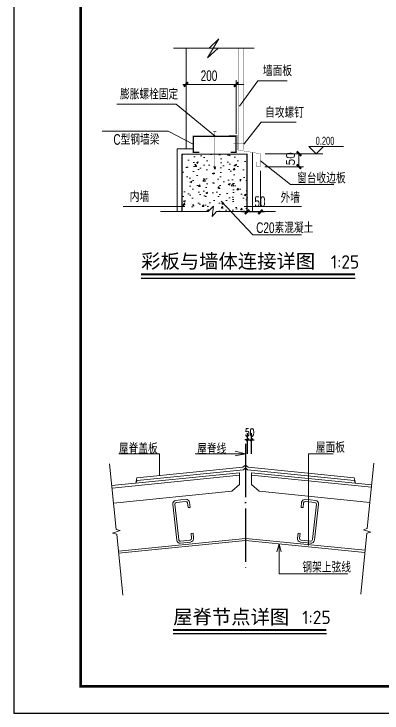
# Model space of a CAD drawing. Extents: x -21908402 to 2165534, y 88493 to 5079726.
# Drawn here: x 1972434 to 1993137, y 88493 to 127853 of the extents above; entities that cross this region are included whole.
import ezdxf

# ---------------------------------------------------------------- set-up
doc = ezdxf.new("R2010")
doc.units = 0
doc.header["$LTSCALE"] = 1000
doc.linetypes.add('DOTE', pattern=[2.42, 2, -0.2, 0.02, -0.2])
doc.layers.add('3', color=123, linetype='Continuous', lineweight=5)
for name, color, linetype in [('DIM_SYMB', 3, 'Continuous'), ('DOTE', 1, 'DOTE'), ('PUB_DIM', 3, 'Continuous'), ('PUB_TEXT', 7, 'Continuous'), ('PUB_TITLE', 4, 'Continuous')]:
    doc.layers.add(name, color=color, linetype=linetype)
doc.styles.add('_TCH_DIM', font='SIMPLEX', dxfattribs={"bigfont": 'GBCBIG'})
doc.styles.add('_TCH_DIM_T3', font='simplex_.ttf', dxfattribs={"width": 0.705882, "bigfont": 'GBCBIG'})
doc.styles.add('CHIN-1', font='')
doc.styles.add('sm', font='SIM08', dxfattribs={"width": 0.7, "height": 5, "bigfont": 'HZTXT'})
doc.styles.get("Standard").update_dxf_attribs({"font": 'tssdeng.shx', "width": 0.7, "bigfont": 'hztxt.shx'})
doc.styles.get('CHIN-1').set_extended_font_data('SimSun')
doc.dimstyles.new('_TCH_ARCH&&100', dxfattribs={"dimtxt": 297.5, "dimasz": 100, "dimexe": 250, "dimexo": 300, "dimgap": 126.25, "dimtad": 1, "dimdec": 0, "dimzin": 0, "dimdsep": 46, "dimtxsty": '_TCH_DIM_T3', "dimblk": 'ARCHTICK', "dimcen": 0.09, "dimclrt": 7, "dimazin": 2, "dimtfac": 1, "dimtdec": 0, "dimtix": 1, "dimtmove": 2, "dimatfit": 3, "dimfxl": 1, "dimtolj": 1, "dimtzin": 0, "dimarcsym": 0})

# ---------------------------------------------------------------- blocks, each defined once
blk = doc.blocks.new('K1')
at = {"layer": '3'}
h = blk.add_hatch(dxfattribs=at)
h.set_pattern_fill('混凝土', color=6, scale=150, style=0)
h.set_pattern_definition([(50, (287710.7, 3867544.4), (1075.89027, -94.1282), [112.5, -1237.5]), (355, (287710.7, 3867544.4), (-208.127, 1128.2882), [90, -990]), (100.4514, (287800.4, 3867536.5), (867.76407, 1034.1593), [95.61029, -1051.71317]), (46.1842, (287710.7, 3867844.4), (1600.86157, -248.2785), [168.75, -1856.25]), (96.6356, (287844.1, 3867823.7), (1401.99406, 1461.1768), [143.4154, -1577.5695]), (351.1842, (287710.7, 3867844.4), (1401.9929, 1461.1779), [135, -1485]), (21, (287860.7, 3867769.4), (895.36058, -603.92834), [112.5, -1237.5]), (326, (287860.7, 3867769.4), (364.973, 1087.72507), [90, -990]), (71.4514, (287935.3, 3867719), (1260.33394, 483.79575), [95.61029, -1051.71317]), (37.5, (287710.7, 3867544.37), (18.239783, 499.34078), [0, -978, 0, -1005, 0, -993.75]), (7.5, (287710.7, 3867544.37), (394.604306, 591.61757), [0, -573, 0, -955.5, 0, -378.75]), (327.5, (287376.2, 3867544.37), (800.733654, -33.832308), [0, -375, 0, -1170, 0, -1552.5]), (317.5, (287226.2, 3867544.4), (874.77925, 150.15747), [0, -487.5, 0, -777, 0, -1102.5])])
h.paths.add_polyline_path([(1730263, 134197), (1730179, 133627), (1730430, 133904), (1732145, 133904), (1732145, 137124), (1728484, 137124), (1728484, 133904), (1729964, 133904)])
at = {"layer": '3', "color": 6}
for p, q in [((1729928, 142555, 0), (1730551, 143620, 0)), ((1730551, 143620, 0), (1730006, 143100, 0)), ((1728006, 143100, 0), (1732538, 143100, 0)), ((1728711, 143100, 0), (1728711, 137424, 0)), ((1729928, 142555, 0), (1730517, 143100, 0)), ((1728538, 141056, 0), (1731955, 141056, 0)), ((1731533, 141302, 0), (1731533, 138283, 0)), ((1731723, 139826, 0), (1732748, 141262, 0)), ((1732748, 141262, 0), (1734395, 141262, 0)), ((1724818, 139941, 0), (1728163, 139941, 0)), ((1730368, 138118, 0), (1728163, 139941, 0)), ((1731989, 137710, 0), (1732937, 138935, 0)), ((1732937, 138935, 0), (1734900, 138935, 0)), ((1727702, 138434, 0), (1723991, 138434, 0)), ((1729113, 137691, 0), (1727702, 138434, 0)), ((1728204, 137424, 0), (1729103, 137424, 0)), ((1728204, 137424, 0), (1728204, 133904, 0)), ((1735610, 137563, 0), (1736028, 137144, 0)), ((1737569, 137563, 0), (1735610, 137563, 0)), ((1736028, 137144, 0), (1736447, 137563, 0)), ((1732446, 137228, 0), (1732446, 133904, 0)), ((1733156, 137146, 0), (1736399, 137146, 0)), ((1735057, 136431, 0), (1735057, 137146, 0)), ((1734585, 135429, 0), (1732892, 136751, 0)), ((1732896, 136197, 0), (1732896, 134157, 0)), ((1733150, 136427, 0), (1735319, 136427, 0)), ((1731740, 135618, 0), (1731785, 135663, 0)), ((1737022, 135429, 0), (1734585, 135429, 0)), ((1730691, 134478, 0), (1732466, 132594, 0)), ((1725178, 134185, 0), (1728652, 134185, 0)), ((1727277, 133904, 0), (1729964, 133904, 0)), ((1729964, 133904, 0), (1730263, 134197, 0)), ((1730263, 134197, 0), (1730179, 133627, 0)), ((1730179, 133627, 0), (1730430, 133904, 0)), ((1730430, 133904, 0), (1733739, 133904, 0)), ((1731848, 133878, 0), (1733125, 133878, 0)), ((1731977, 134185, 0), (1735201, 134185, 0)), ((1735208, 132594, 0), (1732466, 132594, 0))]:
    blk.add_line(p, q, dxfattribs=at)
at = {"layer": '3', "color": 6, "elevation": 0}
for points, const_width in [([(1731639, 143108), (1731639, 137390)], 15), ([(1731918, 143108), (1731918, 137390)], 15), ([(1728584, 140930), (1728833, 141179)], 120), ([(1731408, 140931), (1731657, 141180)], 120), ([(1729413, 137203), (1729413, 137241), (1729113, 137241), (1729113, 138141), (1731513, 138141), (1731513, 137241), (1731213, 137241)], 75), ([(1730255, 138404), (1730412, 138404)], 30), ([(1730335, 136437), (1730335, 138404)], 30), ([(1731595, 138202), (1731124, 138202)], 15), ([(1731595, 137370), (1731595, 138202)], 15), ([(1731993, 137646), (1731993, 137778)], 15), ([(1731993, 137710), (1731368, 137713)], 15), ([(1731595, 137370), (1732899, 137153)], 15), ([(1728484, 137124), (1728484, 133904)], 75), ([(1728484, 137124), (1732169, 137124)], 60), ([(1732145, 137124), (1732145, 133904)], 75), ([(1732899, 136432), (1732899, 137153)], 15), ([(1735189, 137032), (1734940, 137281)], 120), ([(1732677, 136430), (1732677, 136696)], 15), ([(1735182, 136306), (1734933, 136555)], 120), ([(1732904, 136436), (1732677, 136436)], 15), ([(1732021, 133754), (1732270, 134003)], 120), ([(1732772, 133754), (1733021, 134003)], 120)]:
    blk.add_lwpolyline(points, dxfattribs=dict(at, const_width=const_width))
at = {"layer": 'DIM_SYMB', "const_width": 105}
blk.add_lwpolyline([(1726185, 130361), (1738217, 130361)], dxfattribs=at)
at = {"layer": 'DIM_SYMB'}
blk.add_lwpolyline([(1726185, 130151), (1738217, 130151)], dxfattribs=at)
at = {"layer": '3', "color": 6, "style": 'sm', "width": 0.7}
for s, height, p in [('墙面板', 600, (1733040, 141526, 0)), ('200', 600, (1729535, 141250, 0)), ('膨胀螺栓固定', 600, (1724998, 140211, 0)), ('自攻螺钉', 600, (1733158, 139179, 0)), ('C型钢墙梁', 600, (1724625, 137661, 0)), ('0.200', 450, (1736002, 137659, 0)), ('窗台收边板', 600, (1734961, 135486, 0)), ('内墙', 600, (1725546, 134440, 0)), ('外墙', 600, (1734032, 134389, 0)), ('50', 600, (1732557, 134159, 0)), ('C20素混凝土', 600, (1732658, 132691, 0))]:
    blk.add_text(s, height=height, dxfattribs=at).set_placement(p)
at = {"layer": '3', "color": 6, "style": '_TCH_DIM'}
blk.add_text('50', height=450, rotation=90, dxfattribs=at).set_placement((1734809, 136483, 0))
at = {"layer": 'PUB_TEXT', "style": 'CHIN-1'}
blk.add_text('彩板与墙体连接详图', height=797.5, dxfattribs=at).set_placement((1726185, 130708))
at = {"layer": 'PUB_TEXT'}
blk.add_text('1:25', height=750, dxfattribs=at).set_placement((1736854, 130690))
blk = doc.blocks.new('_ArchTick')
at = {"color": 0, "linetype": 'ByBlock', "const_width": 0.4}
blk.add_lwpolyline([(-0.5, -0.5), (0.5, 0.5)], dxfattribs=at)
blk = doc.blocks.new('*D37')
at = {"layer": 'Defpoints', "color": 0}
for p in [(972805, -2474429), (972655, -2475259), (972805, -2475259)]:
    blk.add_point(p, dxfattribs=at)
at = {"layer": 'PUB_DIM', "color": 0, "lineweight": -2}
for p, q in [((972655, -2474959), (972655, -2474179)), ((972805, -2474959), (972805, -2474179)), ((972655, -2474429), (972555, -2474429)), ((972655, -2474429), (972805, -2474429)), ((972805, -2474429), (972905, -2474429))]:
    blk.add_line(p, q, dxfattribs=at)
at = {"layer": 'PUB_DIM', "color": 0, "lineweight": -2, "xscale": 100, "yscale": 100, "zscale": 100}
blk.add_blockref('_ArchTick', (972655, -2474429), dxfattribs=at)
at = {"layer": 'PUB_DIM', "color": 0, "lineweight": -2, "xscale": 100, "yscale": 100, "zscale": 100, "rotation": 180}
blk.add_blockref('_ArchTick', (972805, -2474429), dxfattribs=at)
at = {"layer": 'PUB_DIM', "color": 7, "insert": (972730, -2474154), "char_height": 297.5, "attachment_point": 5, "style": '_TCH_DIM_T3'}
blk.add_mtext('\\A1;50', dxfattribs=at)
blk = doc.blocks.new('i')
at = {"layer": '3', "color": 6}
for p, q in [((967826.4, -2474957), (969347.5, -2474957)), ((969347.5, -2474957), (969347.5, -2475778.4)), ((972577.9, -2474957), (970686.8, -2474957)), ((972577.9, -2474957), (972192.9, -2474854.7)), ((972577.9, -2474957), (972192.9, -2475038.1)), ((974933.4, -2474957), (974933.4, -2478403.6)), ((974933.4, -2474957), (975858, -2474957)), ((967726.1, -2477796.3), (967479.9, -2475334.5)), ((968499.2, -2475863.3), (972477.1, -2475465.5)), ((972477.1, -2475465.5), (972577.9, -2475390.4)), ((972504.2, -2475558.2), (972577.9, -2475480.7)), ((972577.9, -2475390.4), (972670.9, -2475464.7)), ((972577.9, -2475480.7), (972655.4, -2475558.6)), ((976656.6, -2475863.3), (972670.9, -2475464.7)), ((977142.5, -2477767.6), (977388.7, -2475305.8)), ((967561.2, -2476147.9), (972350.6, -2475669)), ((968508.6, -2475957.8), (972504.2, -2475558.2)), ((972350.6, -2475669), (972350.6, -2476109.8)), ((976647.2, -2475957.8), (972655.4, -2475558.6)), ((972805.2, -2475669), (972805.2, -2476109.8)), ((977307.3, -2476119.2), (972805.2, -2475669)), ((967570.7, -2476242.4), (972350.6, -2475764.4)), ((968499.2, -2475863.3), (968456.5, -2476058.4)), ((968508.6, -2475957.8), (968456.5, -2476058.4)), ((977297.9, -2476213.7), (972805.2, -2475764.4)), ((976647.2, -2475957.8), (976699.2, -2476058.4)), ((976656.6, -2475863.3), (976699.2, -2476058.4)), ((972350.6, -2476109.8), (972063.7, -2476365.7)), ((972805.2, -2476109.8), (973092.1, -2476365.7)), ((967627.4, -2476809.4), (972063.7, -2476365.7)), ((977241.2, -2476780.6), (973092.1, -2476365.7)), ((969957, -2476708.1), (970335.9, -2476666.7)), ((969977.9, -2476782.5), (970331.6, -2476743.8)), ((970421, -2476976.9), (970401.6, -2476800.1)), ((970496.7, -2476968.6), (970476, -2476779.1)), ((974659, -2476968.6), (974679.8, -2476779.1)), ((974734.8, -2476976.9), (974754.2, -2476800.1)), ((975198.8, -2476708.1), (974819.9, -2476666.7)), ((975177.9, -2476782.5), (974824.2, -2476743.8)), ((969998.5, -2478198.5), (969844.5, -2476848.2)), ((970072.9, -2478177.6), (969921.7, -2476852.6)), ((970421, -2476976.9), (970496.7, -2476968.6)), ((974734.8, -2476976.9), (974659, -2476968.6)), ((975082.9, -2478177.6), (975234.1, -2476852.6)), ((975157.3, -2478198.5), (975311.3, -2476848.2)), ((967870.6, -2477838.5), (967588.8, -2477932.3)), ((967726.1, -2477796.3), (967870.6, -2477838.5)), ((977142.5, -2477767.6), (976997.9, -2477809.7)), ((976997.9, -2477809.7), (977279.7, -2477903.6)), ((967588.8, -2477932.3), (967743.5, -2477970.8)), ((967972.3, -2480258.2), (967743.5, -2477970.8)), ((970533.4, -2477948.3), (970609.2, -2477940)), ((970552.8, -2478125.1), (970533.4, -2477948.3)), ((970629.9, -2478129.4), (970609.2, -2477940)), ((974525.8, -2478129.4), (974546.6, -2477940)), ((974622.3, -2477948.3), (974546.6, -2477940)), ((974603, -2478125.1), (974622.3, -2477948.3)), ((976896.3, -2480229.5), (977125, -2477942)), ((977279.7, -2477903.6), (977125, -2477942)), ((967807.4, -2478610), (972569.9, -2478133.8)), ((967815.4, -2478690), (972577.9, -2478213.7)), ((970138.6, -2478311), (970517.5, -2478269.5)), ((970142.9, -2478233.9), (970496.6, -2478195.1)), ((977053.1, -2478661.2), (972577.9, -2478213.7)), ((977061.1, -2478581.3), (972585.9, -2478133.8)), ((973839.5, -2478339.9), (973744.1, -2478640.5)), ((973839.5, -2478339.9), (973839.5, -2479466.3)), ((973839.5, -2478339.9), (973917, -2478640.5)), ((975017.2, -2478311), (974638.3, -2478269.5)), ((975012.9, -2478233.9), (974659.2, -2478195.1)), ((973839.5, -2479466.3), (976412.5, -2479466.3))]:
    blk.add_line(p, q, dxfattribs=at)
for centre, radius, start, end in [((969970.8, -2476834.4), 127, 96.24556, 186.24556), ((969984.8, -2476845.7), 63.5, 96.24556, 186.24556), ((970338.5, -2476807), 63.5, 6.24556, 96.24556), ((970349.7, -2476793), 127, 6.24556, 96.24556), ((974806.1, -2476793), 127, 83.75444, 173.75444), ((974817.3, -2476807), 63.5, 83.75444, 173.75444), ((975171, -2476845.7), 63.5, 353.75444, 83.75444), ((975185, -2476834.4), 127, 353.75444, 83.75444), ((970124.8, -2478184.7), 127, 186.24556, 276.24556), ((970136, -2478170.7), 63.5, 186.24556, 276.24556), ((970489.6, -2478132), 63.5, 276.24556, 6.24556), ((970503.7, -2478143.2), 127, 276.24556, 6.24556), ((974119.6, -2478369.8), 1.9, 0, 84.28941), ((974652.1, -2478143.2), 127, 173.75444, 263.75444), ((974666.1, -2478132), 63.5, 173.75444, 263.75444), ((975019.8, -2478170.7), 63.5, 263.75444, 353.75444), ((975031, -2478184.7), 127, 263.75444, 353.75444), ((968909.9, -2478582.4), 1.9, 95.71059, 180), ((974490.1, -2478403), 1.9, 180, 264.28941)]:
    blk.add_arc(centre, radius, start, end, dxfattribs=at)
at = {"layer": 'DIM_SYMB', "const_width": 70}
blk.add_lwpolyline([(969861.9, -2481569.3), (975612.4, -2481569.3)], dxfattribs=at)
at = {"layer": 'DIM_SYMB'}
blk.add_lwpolyline([(969861.9, -2481709.3), (975612.4, -2481709.3)], dxfattribs=at)
at = {"layer": 'DOTE'}
blk.add_line((972577.9, -2474589.8), (972577.9, -2479318.9), dxfattribs=at)
at = {"layer": '3', "color": 6, "style": 'sm', "width": 0.7}
for s, p in [('屋脊盖板', (967826.9, -2474959)), ('屋脊线', (970763.2, -2474971.2)), ('屋面板', (975212.3, -2474917.1)), ('钢架上弦线', (974710.7, -2479414.4))]:
    blk.add_text(s, height=400, dxfattribs=at).set_placement(p)
at = {"layer": 'PUB_TEXT', "style": 'CHIN-1'}
blk.add_text('屋脊节点详图', height=531.65, dxfattribs=at).set_placement((969861.9, -2481346.6))
at = {"layer": 'PUB_TEXT'}
blk.add_text('1:25', height=500, dxfattribs=at).set_placement((974703.5, -2481349.5))
at = {"layer": 'PUB_DIM', "color": 6}
dim = blk.add_aligned_dim(p1=(972655.4, -2475258.6), p2=(972805.2, -2475258.6), distance=829.2, text='50', dimstyle='_TCH_ARCH&&100', dxfattribs=at)
dim.commit()
dim.dimension.update_dxf_attribs({"geometry": '*D37', "text_midpoint": (972730.3, -2474154.4)})

msp = doc.modelspace()

# ---------------------------------------------------------------- linework, layer by layer
at = {"layer": 'PUB_TITLE'}
msp.add_lwpolyline([(1972434, 88493), (2061534, 88493), (2061534, 151493), (1972434, 151493)], close=True, dxfattribs=at)
at = {"layer": 'PUB_TITLE', "const_width": 150}
msp.add_lwpolyline([(1976184, 89993), (2060034, 89993), (2060034, 149993), (1976184, 149993)], close=True, dxfattribs=at)

# ---------------------------------------------------------------- block references
msp.add_blockref('K1', (253401, -17172))
at = {"xscale": 1.5, "yscale": 1.5, "zscale": 1.5}
msp.add_blockref('i', (526595, 3815525), dxfattribs=at)

doc.saveas('drawing.dxf')
